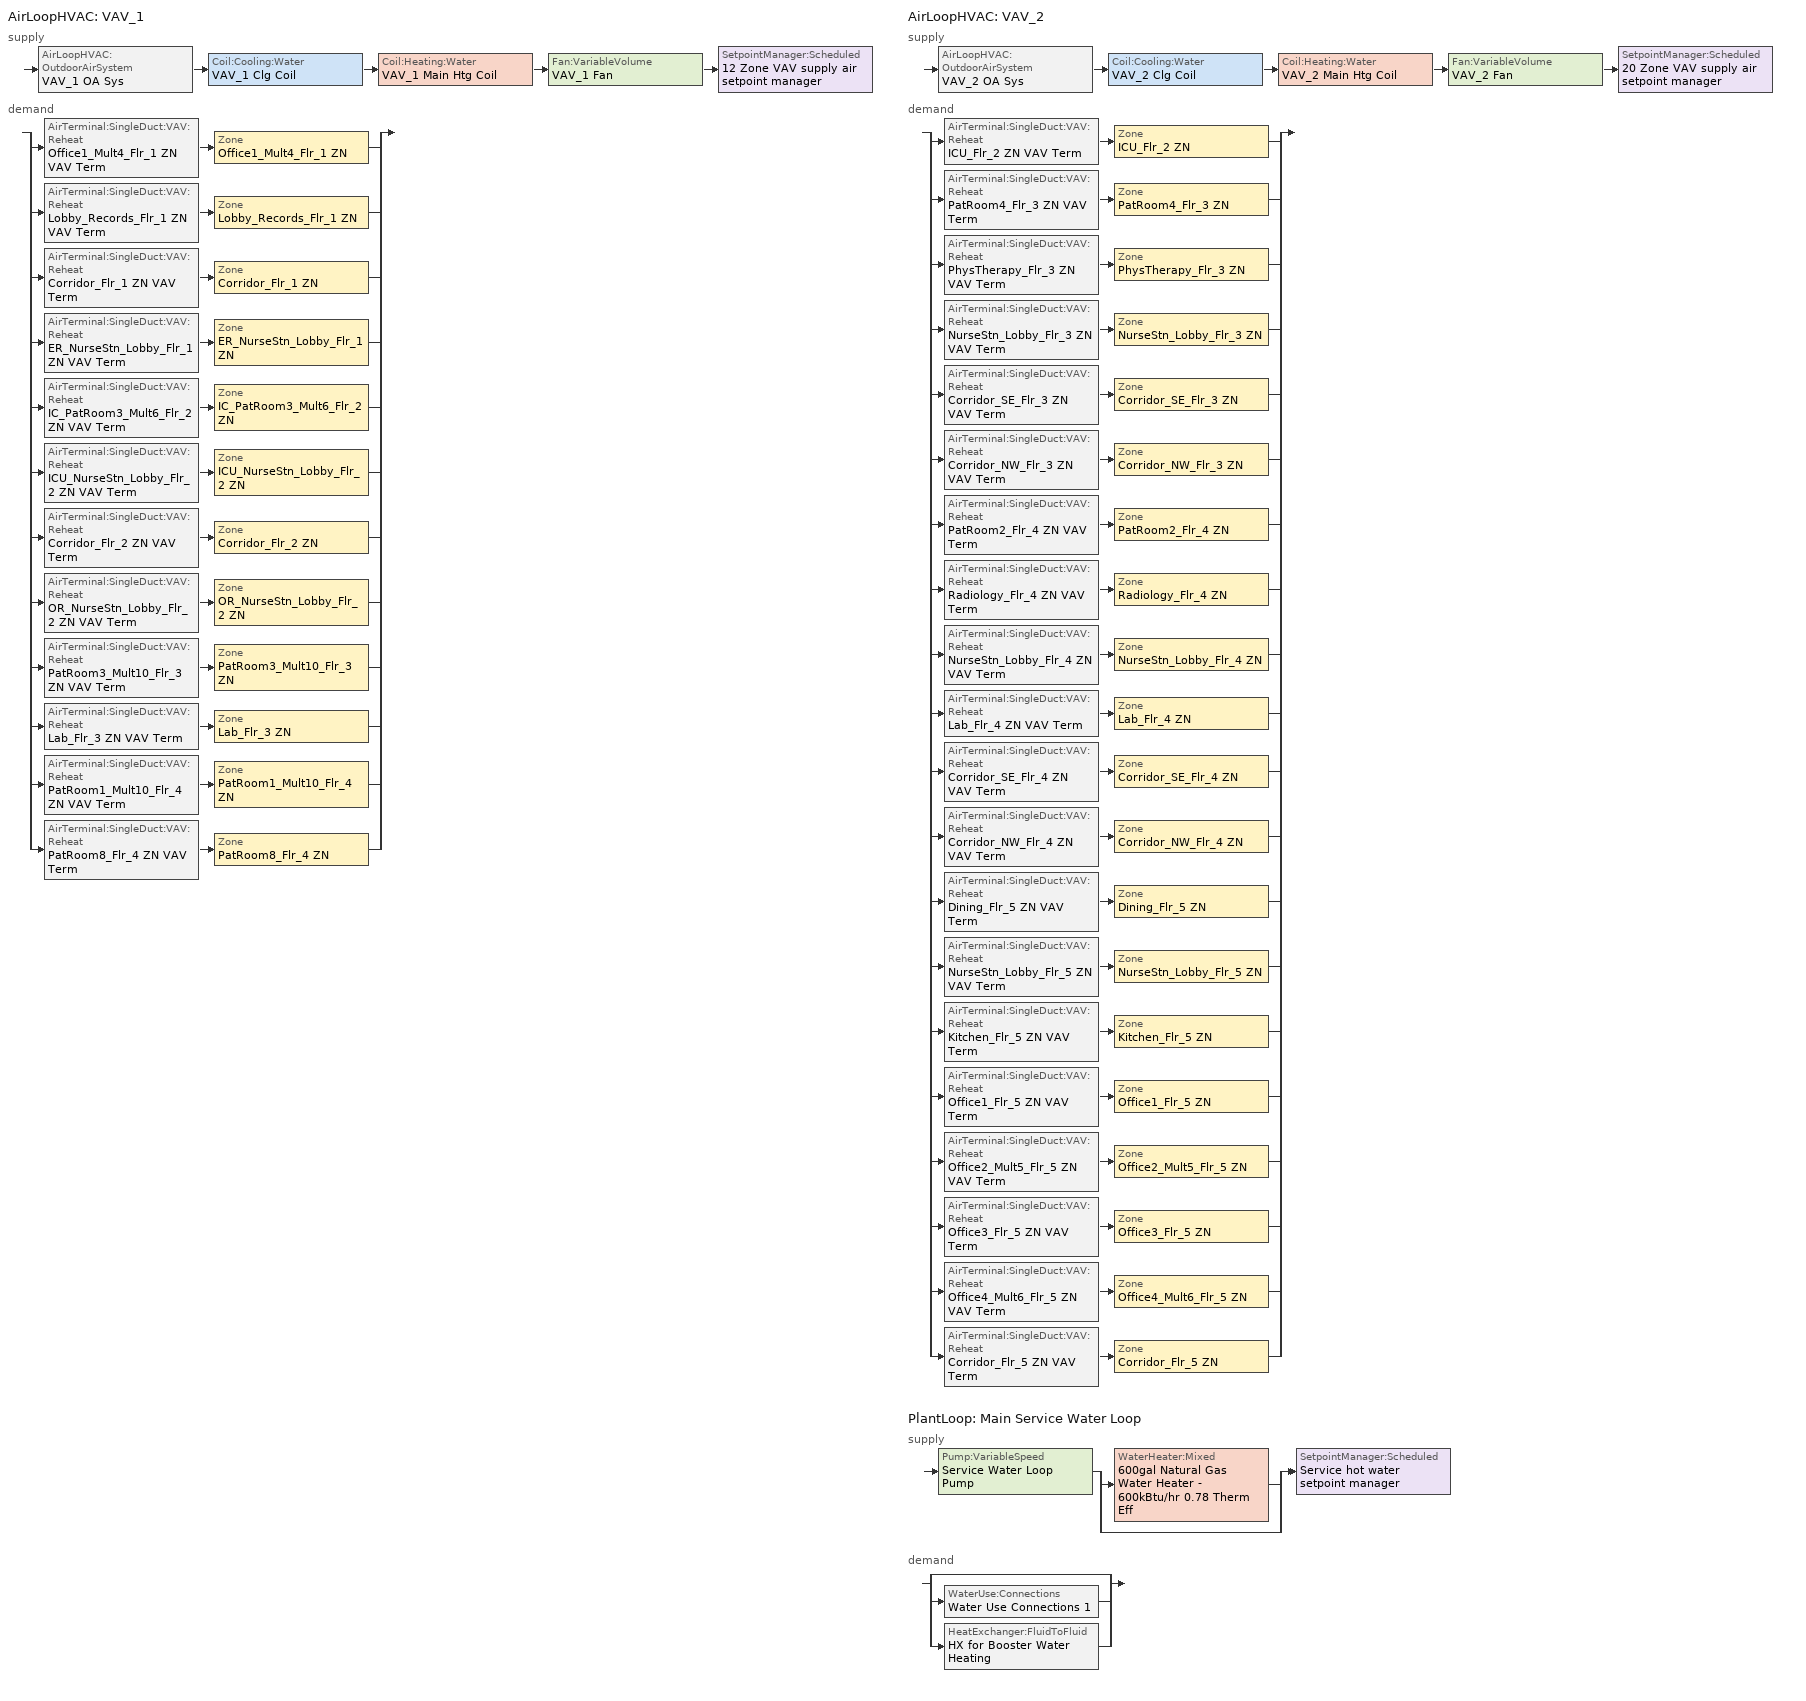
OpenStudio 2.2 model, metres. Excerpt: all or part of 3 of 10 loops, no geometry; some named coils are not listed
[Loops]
AirLoopHVAC 'VAV_1'
 supply: AirLoopHVAC:OutdoorAirSystem 'VAV_1 OA Sys' > Coil:Cooling:Water 'VAV_1 Clg Coil' > Coil:Heating:Water 'VAV_1 Main Htg Coil' > Fan:VariableVolume 'VAV_1 Fan' > SetpointManager:Scheduled '12 Zone VAV supply air setpoint manager'
 demand: split
  | AirTerminal:SingleDuct:VAV:Reheat 'Office1_Mult4_Flr_1 ZN VAV Term' > Zone 'Office1_Mult4_Flr_1 ZN'
  | AirTerminal:SingleDuct:VAV:Reheat 'Lobby_Records_Flr_1 ZN VAV Term' > Zone 'Lobby_Records_Flr_1 ZN'
  | AirTerminal:SingleDuct:VAV:Reheat 'Corridor_Flr_1 ZN VAV Term' > Zone 'Corridor_Flr_1 ZN'
  | AirTerminal:SingleDuct:VAV:Reheat 'ER_NurseStn_Lobby_Flr_1 ZN VAV Term' > Zone 'ER_NurseStn_Lobby_Flr_1 ZN'
  | AirTerminal:SingleDuct:VAV:Reheat 'IC_PatRoom3_Mult6_Flr_2 ZN VAV Term' > Zone 'IC_PatRoom3_Mult6_Flr_2 ZN'
  | AirTerminal:SingleDuct:VAV:Reheat 'ICU_NurseStn_Lobby_Flr_2 ZN VAV Term' > Zone 'ICU_NurseStn_Lobby_Flr_2 ZN'
  | AirTerminal:SingleDuct:VAV:Reheat 'Corridor_Flr_2 ZN VAV Term' > Zone 'Corridor_Flr_2 ZN'
  | AirTerminal:SingleDuct:VAV:Reheat 'OR_NurseStn_Lobby_Flr_2 ZN VAV Term' > Zone 'OR_NurseStn_Lobby_Flr_2 ZN'
  | AirTerminal:SingleDuct:VAV:Reheat 'PatRoom3_Mult10_Flr_3 ZN VAV Term' > Zone 'PatRoom3_Mult10_Flr_3 ZN'
  | AirTerminal:SingleDuct:VAV:Reheat 'Lab_Flr_3 ZN VAV Term' > Zone 'Lab_Flr_3 ZN'
  | AirTerminal:SingleDuct:VAV:Reheat 'PatRoom1_Mult10_Flr_4 ZN VAV Term' > Zone 'PatRoom1_Mult10_Flr_4 ZN'
  | AirTerminal:SingleDuct:VAV:Reheat 'PatRoom8_Flr_4 ZN VAV Term' > Zone 'PatRoom8_Flr_4 ZN'
AirLoopHVAC 'VAV_2'
 supply: AirLoopHVAC:OutdoorAirSystem 'VAV_2 OA Sys' > Coil:Cooling:Water 'VAV_2 Clg Coil' > Coil:Heating:Water 'VAV_2 Main Htg Coil' > Fan:VariableVolume 'VAV_2 Fan' > SetpointManager:Scheduled '20 Zone VAV supply air setpoint manager'
 demand: split
  | AirTerminal:SingleDuct:VAV:Reheat 'ICU_Flr_2 ZN VAV Term' > Zone 'ICU_Flr_2 ZN'
  | AirTerminal:SingleDuct:VAV:Reheat 'PatRoom4_Flr_3 ZN VAV Term' > Zone 'PatRoom4_Flr_3 ZN'
  | AirTerminal:SingleDuct:VAV:Reheat 'PhysTherapy_Flr_3 ZN VAV Term' > Zone 'PhysTherapy_Flr_3 ZN'
  | AirTerminal:SingleDuct:VAV:Reheat 'NurseStn_Lobby_Flr_3 ZN VAV Term' > Zone 'NurseStn_Lobby_Flr_3 ZN'
  | AirTerminal:SingleDuct:VAV:Reheat 'Corridor_SE_Flr_3 ZN VAV Term' > Zone 'Corridor_SE_Flr_3 ZN'
  | AirTerminal:SingleDuct:VAV:Reheat 'Corridor_NW_Flr_3 ZN VAV Term' > Zone 'Corridor_NW_Flr_3 ZN'
  | AirTerminal:SingleDuct:VAV:Reheat 'PatRoom2_Flr_4 ZN VAV Term' > Zone 'PatRoom2_Flr_4 ZN'
  | AirTerminal:SingleDuct:VAV:Reheat 'Radiology_Flr_4 ZN VAV Term' > Zone 'Radiology_Flr_4 ZN'
  | AirTerminal:SingleDuct:VAV:Reheat 'NurseStn_Lobby_Flr_4 ZN VAV Term' > Zone 'NurseStn_Lobby_Flr_4 ZN'
  | AirTerminal:SingleDuct:VAV:Reheat 'Lab_Flr_4 ZN VAV Term' > Zone 'Lab_Flr_4 ZN'
  | AirTerminal:SingleDuct:VAV:Reheat 'Corridor_SE_Flr_4 ZN VAV Term' > Zone 'Corridor_SE_Flr_4 ZN'
  | AirTerminal:SingleDuct:VAV:Reheat 'Corridor_NW_Flr_4 ZN VAV Term' > Zone 'Corridor_NW_Flr_4 ZN'
  | AirTerminal:SingleDuct:VAV:Reheat 'Dining_Flr_5 ZN VAV Term' > Zone 'Dining_Flr_5 ZN'
  | AirTerminal:SingleDuct:VAV:Reheat 'NurseStn_Lobby_Flr_5 ZN VAV Term' > Zone 'NurseStn_Lobby_Flr_5 ZN'
  | AirTerminal:SingleDuct:VAV:Reheat 'Kitchen_Flr_5 ZN VAV Term' > Zone 'Kitchen_Flr_5 ZN'
  | AirTerminal:SingleDuct:VAV:Reheat 'Office1_Flr_5 ZN VAV Term' > Zone 'Office1_Flr_5 ZN'
  | AirTerminal:SingleDuct:VAV:Reheat 'Office2_Mult5_Flr_5 ZN VAV Term' > Zone 'Office2_Mult5_Flr_5 ZN'
  | AirTerminal:SingleDuct:VAV:Reheat 'Office3_Flr_5 ZN VAV Term' > Zone 'Office3_Flr_5 ZN'
  | AirTerminal:SingleDuct:VAV:Reheat 'Office4_Mult6_Flr_5 ZN VAV Term' > Zone 'Office4_Mult6_Flr_5 ZN'
  | AirTerminal:SingleDuct:VAV:Reheat 'Corridor_Flr_5 ZN VAV Term' > Zone 'Corridor_Flr_5 ZN'
PlantLoop 'Main Service Water Loop'
 supply: Pump:VariableSpeed 'Service Water Loop Pump' > split
  | WaterHeater:Mixed '600gal Natural Gas Water Heater - 600kBtu/hr 0.78 Therm Eff'
  | bypass
  join > SetpointManager:Scheduled 'Service hot water setpoint manager'
 demand: split
  | bypass
  | WaterUse:Connections 'Water Use Connections 1'
  | HeatExchanger:FluidToFluid 'HX for Booster Water Heating'
[Sizing:Zone] Zone Cooling Design Supply Air Temperature Input Method=SupplyAirTemperature; Zone Cooling Design Supply Air Temperature {C}=12.8; Zone Cooling Design Supply Air Temperature Difference {deltaC}=11.11; Zone Heating Design Supply Air Temperature Input Method=SupplyAirTemperature; Zone Heating Design Supply Air Temperature {C}=40; Zone Heating Design Supply Air Temperature Difference {deltaC}=11.11; Zone Cooling Design Supply Air Humidity Ratio {kg-H2O/kg-air}=0.0085; Zone Heating Design Supply Air Humidity Ratio {kg-H2O/kg-air}=0.008; Cooling Design Air Flow Method=DesignDayWithLimit; Heating Design Air Flow Method=DesignDay; Account for Dedicated Outdoor Air System=No; Dedicated Outdoor Air System Control Strategy=NeutralSupplyAir; Dedicated Outdoor Air Low Setpoint Temperature for Design {C}=autosize; Dedicated Outdoor Air High Setpoint Temperature for Design {C}=autosize
Corridor_Flr_1 ZN; Corridor_Flr_2 ZN; Corridor_Flr_5 ZN; Corridor_NW_Flr_3 ZN; Corridor_NW_Flr_4 ZN; Corridor_SE_Flr_3 ZN; Corridor_SE_Flr_4 ZN; Dining_Flr_5 ZN; ER_NurseStn_Lobby_Flr_1 ZN; ICU_Flr_2 ZN; ICU_NurseStn_Lobby_Flr_2 ZN; IC_PatRoom3_Mult6_Flr_2 ZN; Kitchen_Flr_5 ZN; Lab_Flr_3 ZN; Lab_Flr_4 ZN; Lobby_Records_Flr_1 ZN; NurseStn_Lobby_Flr_3 ZN; NurseStn_Lobby_Flr_4 ZN; NurseStn_Lobby_Flr_5 ZN; Office1_Flr_5 ZN; Office1_Mult4_Flr_1 ZN; Office2_Mult5_Flr_5 ZN; Office3_Flr_5 ZN; Office4_Mult6_Flr_5 ZN; OR_NurseStn_Lobby_Flr_2 ZN; PatRoom1_Mult10_Flr_4 ZN; PatRoom2_Flr_4 ZN; PatRoom3_Mult10_Flr_3 ZN; PatRoom4_Flr_3 ZN; PatRoom8_Flr_4 ZN; PhysTherapy_Flr_3 ZN; Radiology_Flr_4 ZN
[Zone equipment]
Corridor_Flr_1 ZN: Corridor_Flr_1 ZN VAV Term
Corridor_Flr_2 ZN: Corridor_Flr_2 ZN VAV Term
Corridor_Flr_5 ZN: Corridor_Flr_5 ZN VAV Term
Corridor_NW_Flr_3 ZN: Corridor_NW_Flr_3 ZN VAV Term
Corridor_NW_Flr_4 ZN: Corridor_NW_Flr_4 ZN VAV Term
Corridor_SE_Flr_3 ZN: Corridor_SE_Flr_3 ZN VAV Term
Corridor_SE_Flr_4 ZN: Corridor_SE_Flr_4 ZN VAV Term
Dining_Flr_5 ZN: Dining_Flr_5 ZN VAV Term, Dining_Flr_5 ZN Exhaust Fan
ER_NurseStn_Lobby_Flr_1 ZN: ER_NurseStn_Lobby_Flr_1 ZN VAV Term
ICU_Flr_2 ZN: ICU_Flr_2 ZN VAV Term
ICU_NurseStn_Lobby_Flr_2 ZN: ICU_NurseStn_Lobby_Flr_2 ZN VAV Term
IC_PatRoom3_Mult6_Flr_2 ZN: IC_PatRoom3_Mult6_Flr_2 ZN VAV Term
Kitchen_Flr_5 ZN: Kitchen_Flr_5 ZN VAV Term, Kitchen_Flr_5 ZN Exhaust Fan
Lab_Flr_3 ZN: Lab_Flr_3 ZN VAV Term
Lab_Flr_4 ZN: Lab_Flr_4 ZN VAV Term
Lobby_Records_Flr_1 ZN: Lobby_Records_Flr_1 ZN VAV Term
NurseStn_Lobby_Flr_3 ZN: NurseStn_Lobby_Flr_3 ZN VAV Term
NurseStn_Lobby_Flr_4 ZN: NurseStn_Lobby_Flr_4 ZN VAV Term
NurseStn_Lobby_Flr_5 ZN: NurseStn_Lobby_Flr_5 ZN VAV Term
Office1_Flr_5 ZN: Office1_Flr_5 ZN VAV Term
Office1_Mult4_Flr_1 ZN: Office1_Mult4_Flr_1 ZN VAV Term
Office2_Mult5_Flr_5 ZN: Office2_Mult5_Flr_5 ZN VAV Term
Office3_Flr_5 ZN: Office3_Flr_5 ZN VAV Term
Office4_Mult6_Flr_5 ZN: Office4_Mult6_Flr_5 ZN VAV Term
OR_NurseStn_Lobby_Flr_2 ZN: OR_NurseStn_Lobby_Flr_2 ZN VAV Term
PatRoom1_Mult10_Flr_4 ZN: PatRoom1_Mult10_Flr_4 ZN VAV Term
PatRoom2_Flr_4 ZN: PatRoom2_Flr_4 ZN VAV Term
PatRoom3_Mult10_Flr_3 ZN: PatRoom3_Mult10_Flr_3 ZN VAV Term
PatRoom4_Flr_3 ZN: PatRoom4_Flr_3 ZN VAV Term
PatRoom8_Flr_4 ZN: PatRoom8_Flr_4 ZN VAV Term
PhysTherapy_Flr_3 ZN: PhysTherapy_Flr_3 ZN VAV Term
Radiology_Flr_4 ZN: Radiology_Flr_4 ZN VAV Term
[PlantLoop]
Main Service Water Loop: Glycol Concentration=0; Maximum Loop Temperature {C}=60; Minimum Loop Temperature {C}=10; Plant Loop Volume {m3}=Autocalculate; Load Distribution Scheme=Optimal
[Sizing:Plant]
Main Service Water Loop: Loop Type=Heating; Design Loop Exit Temperature {C}=60; Loop Design Temperature Difference {deltaC}=5; Sizing Option=NonCoincident; Zone Timesteps in Averaging Window=1; Coincident Sizing Factor Mode=None
[SetpointManager:Scheduled] Control Variable=Temperature
Name | Schedule
12 Zone VAV supply air setpoint manager | Supply Air Temp - 55.04F 2
20 Zone VAV supply air setpoint manager | Supply Air Temp - 55.04F 3
Service hot water setpoint manager | Service Water Loop Temp - 140F
[Pump:VariableSpeed]
Service Water Loop Pump: Rated Pump Head {Pa}=29891; Motor Efficiency=0.825; Pump Control Type=Intermittent
[AirLoopHVAC] Availability Schedule=Hospital HVACOperationSchd; Design Supply Air Flow Rate {m3/s}=AutoSize
Name | Availability Manager
VAV_1 | Availability Manager Night Cycle 3
VAV_2 | Availability Manager Night Cycle 4
[Sizing:System] Type of Load to Size On=Sensible; Design Outdoor Air Flow Rate {m3/s}=Autosize; Minimum System Air Flow Ratio=0.3; Preheat Design Temperature {C}=7; Preheat Design Humidity Ratio {kg-H2O/kg-Air}=0.008; Precool Design Temperature {C}=12.8; Precool Design Humidity Ratio {kg-H2O/kg-Air}=0.008; Central Cooling Design Supply Air Temperature {C}=12.8; Central Heating Design Supply Air Temperature {C}=12.8; Sizing Option=Coincident; 100% Outdoor Air in Cooling=No; 100% Outdoor Air in Heating=No; Central Cooling Design Supply Air Humidity Ratio {kg-H2O/kg-Air}=0.0085; Central Heating Design Supply Air Humidity Ratio {kg-H2O/kg-Air}=0.008; Cooling Design Air Flow Method=DesignDay; Cooling Design Air Flow Rate {m3/s}=0; Heating Design Air Flow Method=DesignDay; Heating Design Air Flow Rate {m3/s}=0; System Outdoor Air Method=ZoneSum; Zone Maximum Outdoor Air Fraction=1; Cooling Supply Air Flow Rate Per Floor Area {m3/s-m2}=0.00996765; Cooling Fraction of Autosized Cooling Supply Air Flow Rate=1; Cooling Supply Air Flow Rate Per Unit Cooling Capacity {m3/s-W}=3.94755e-05; Heating Supply Air Flow Rate Per Floor Area {m3/s-m2}=0.00996765; Heating Fraction of Autosized Heating Supply Air Flow Rate=1; Heating Fraction of Autosized Cooling Supply Air Flow Rate=1; Heating Supply Air Flow Rate Per Unit Heating Capacity {m3/s-W}=3.15882e-05; Cooling Design Capacity Method=CoolingDesignCapacity; Cooling Design Capacity {W}=autosize; Cooling Design Capacity Per Floor Area {W/m2}=234.7; Fraction of Autosized Cooling Design Capacity=1; Heating Design Capacity Method=HeatingDesignCapacity; Heating Design Capacity {W}=autosize; Heating Design Capacity Per Floor Area {W/m2}=157; Fraction of Autosized Heating Design Capacity=1; Central Cooling Capacity Control Method=OnOff
VAV_1; VAV_2
[Fan:VariableVolume] Availability Schedule=Always On Discrete; Pressure Rise {Pa}=1389.92; Maximum Flow Rate {m3/s}=Autosize; Fan Power Minimum Flow Rate Input Method=Fraction; Fan Power Minimum Flow Fraction=0.25; Fan Power Minimum Air Flow Rate {m3/s}=0; Motor In Airstream Fraction=1; Fan Power Coefficient 1=0.189848; Fan Power Coefficient 2=0.31447; Fan Power Coefficient 3=0.495682; Fan Power Coefficient 4=0; Fan Power Coefficient 5=0
Name | Fan Efficiency | Motor Efficiency
VAV_1 Fan | 0.61425 | 0.945
VAV_2 Fan | 0.6175 | 0.95
[Controller:OutdoorAir] Minimum Outdoor Air Flow Rate {m3/s}=autosize; Maximum Outdoor Air Flow Rate {m3/s}=Autosize; Economizer Control Type=NoEconomizer; Economizer Control Action Type=ModulateFlow; Economizer Maximum Limit Dry-Bulb Temperature {C}=28; Economizer Maximum Limit Enthalpy {J/kg}=64000; Economizer Minimum Limit Dry-Bulb Temperature {C}=-100; Lockout Type=LockoutWithCompressor; Minimum Limit Type=FixedMinimum; Minimum Outdoor Air Schedule=Always On Discrete; High Humidity Control=No; Heat Recovery Bypass Control Type=BypassWhenWithinEconomizerLimits
Name | Controller Mechanical Ventilation
VAV_1 OA Controller | VAV_1 Vent Controller
VAV_2 OA Controller | VAV_2 Vent Controller
[Controller:MechanicalVentilation] Availability Schedule=Always On Discrete; System Outdoor Air Method=ZoneSum
VAV_1 Vent Controller; VAV_2 Vent Controller
[AirLoopHVAC:OutdoorAirSystem]
Name | Controller
VAV_1 OA Sys | VAV_1 OA Controller
VAV_2 OA Sys | VAV_2 OA Controller
[AvailabilityManager:NightCycle] Control Type=CycleOnAny; Thermostat Tolerance {deltaC}=1; Cycling Run Time {s}=3600
Availability Manager Night Cycle 3; Availability Manager Night Cycle 4
[AirTerminal:SingleDuct:VAV:Reheat] Availability Schedule=Always On Discrete; Maximum Air Flow Rate {m3/s}=AutoSize; Zone Minimum Air Flow Input Method=Constant; Fixed Minimum Air Flow Rate {m3/s}=0; Maximum Hot Water or Steam Flow Rate {m3/s}=AutoSize; Minimum Hot Water or Steam Flow Rate {m3/s}=0; Convergence Tolerance=0.001; Damper Heating Action=Normal; Maximum Flow per Zone Floor Area During Reheat {m3/s-m2}=AutoSize; Maximum Flow Fraction During Reheat=0.5; Maximum Reheat Air Temperature {C}=40; Control For Outdoor Air=No
Name | Constant Minimum Air Flow Fraction | Reheat Coil
Office1_Mult4_Flr_1 ZN VAV Term | 0.3 | Office1_Mult4_Flr_1 ZN Rht Coil
Lobby_Records_Flr_1 ZN VAV Term | 0.3 | Lobby_Records_Flr_1 ZN Rht Coil
Corridor_Flr_1 ZN VAV Term | 0.3 | Corridor_Flr_1 ZN Rht Coil
ER_NurseStn_Lobby_Flr_1 ZN VAV Term | 1 | ER_NurseStn_Lobby_Flr_1 ZN Rht Coil
IC_PatRoom3_Mult6_Flr_2 ZN VAV Term | 1 | IC_PatRoom3_Mult6_Flr_2 ZN Rht Coil
ICU_NurseStn_Lobby_Flr_2 ZN VAV Term | 1 | ICU_NurseStn_Lobby_Flr_2 ZN Rht Coil
Corridor_Flr_2 ZN VAV Term | 0.3 | Corridor_Flr_2 ZN Rht Coil
OR_NurseStn_Lobby_Flr_2 ZN VAV Term | 1 | OR_NurseStn_Lobby_Flr_2 ZN Rht Coil
PatRoom3_Mult10_Flr_3 ZN VAV Term | 1 | PatRoom3_Mult10_Flr_3 ZN Rht Coil
Lab_Flr_3 ZN VAV Term | 1 | Lab_Flr_3 ZN Rht Coil
PatRoom1_Mult10_Flr_4 ZN VAV Term | 1 | PatRoom1_Mult10_Flr_4 ZN Rht Coil
PatRoom8_Flr_4 ZN VAV Term | 1 | PatRoom8_Flr_4 ZN Rht Coil
ICU_Flr_2 ZN VAV Term | 1 | ICU_Flr_2 ZN Rht Coil
PatRoom4_Flr_3 ZN VAV Term | 1 | PatRoom4_Flr_3 ZN Rht Coil
PhysTherapy_Flr_3 ZN VAV Term | 0.3 | PhysTherapy_Flr_3 ZN Rht Coil
NurseStn_Lobby_Flr_3 ZN VAV Term | 0.3 | NurseStn_Lobby_Flr_3 ZN Rht Coil
Corridor_SE_Flr_3 ZN VAV Term | 0.3 | Corridor_SE_Flr_3 ZN Rht Coil
Corridor_NW_Flr_3 ZN VAV Term | 0.3 | Corridor_NW_Flr_3 ZN Rht Coil
PatRoom2_Flr_4 ZN VAV Term | 1 | PatRoom2_Flr_4 ZN Rht Coil
Radiology_Flr_4 ZN VAV Term | 0.3 | Radiology_Flr_4 ZN Rht Coil
NurseStn_Lobby_Flr_4 ZN VAV Term | 0.3 | NurseStn_Lobby_Flr_4 ZN Rht Coil
Lab_Flr_4 ZN VAV Term | 1 | Lab_Flr_4 ZN Rht Coil
Corridor_SE_Flr_4 ZN VAV Term | 0.3 | Corridor_SE_Flr_4 ZN Rht Coil
Corridor_NW_Flr_4 ZN VAV Term | 0.3 | Corridor_NW_Flr_4 ZN Rht Coil
Dining_Flr_5 ZN VAV Term | 0.3 | Dining_Flr_5 ZN Rht Coil
NurseStn_Lobby_Flr_5 ZN VAV Term | 0.3 | NurseStn_Lobby_Flr_5 ZN Rht Coil
Kitchen_Flr_5 ZN VAV Term | 1 | Kitchen_Flr_5 ZN Rht Coil
Office1_Flr_5 ZN VAV Term | 0.3 | Office1_Flr_5 ZN Rht Coil
Office2_Mult5_Flr_5 ZN VAV Term | 0.3 | Office2_Mult5_Flr_5 ZN Rht Coil
Office3_Flr_5 ZN VAV Term | 0.3 | Office3_Flr_5 ZN Rht Coil
Office4_Mult6_Flr_5 ZN VAV Term | 0.3 | Office4_Mult6_Flr_5 ZN Rht Coil
Corridor_Flr_5 ZN VAV Term | 0.3 | Corridor_Flr_5 ZN Rht Coil
[Fan:ZoneExhaust] Availability Schedule=Hospital HVACOperationSchd; Fan Efficiency=0.338; Pressure Rise {Pa}=125; System Availability Manager Coupling Mode=Decoupled
Name | Maximum Flow Rate {m3/s}
Kitchen_Flr_5 ZN Exhaust Fan | 1.75093
Dining_Flr_5 ZN Exhaust Fan | 0.749924
[Refrigeration:Case] Availability Schedule=Always On Discrete; Zone=Kitchen_Flr_5 ZN; Rated Ambient Temperature {C}=23.8889; Rated Ambient Relative Humidity {percent}=55; Latent Case Credit Curve Type=CaseTemperatureMethod; Case Lighting Schedule=Hospital BLDG_LIGHT_SCH; Fraction of Lighting Energy to Case=1; Anti-Sweat Heater Control Type=None; Humidity at Zero Anti-Sweat Heater Energy {percent}=0; Case Height {m}=0; Defrost Energy Correction Curve Type=None
Name | Rated Total Cooling Capacity per Unit Length {W/m} | Rated Latent Heat Ratio | Rated Runtime Fraction | Case Length {m} | Case Operating Temperature {C} | Latent Case Credit Curve | Standard Case Fan Power per Unit Length {W/m} | Operating Case Fan Power per Unit Length {W/m} | Standard Case Lighting Power per Unit Length {W/m} | Fraction of Anti-Sweat Heater Energy to Case | Case Defrost Power per Unit Length {W/m} | Case Defrost Type | Case Defrost Schedule | Case Defrost Drip-Down Schedule | Under Case HVAC Return Air Fraction | Refrigerated Case Restocking Schedule | Case Credit Fraction Schedule
Kitchen_Flr_5 ZN Walkin Freezer | 734 | 0.1 | 0.4 | 10.98 | -23 | Single Shelf Horizontal Latent Energy Multiplier_Pre2004 | 69 | 69 | 33 | 0 | 364 | Electric | Refrigeration Defrost Schedule | Refrigeration Defrost DripDown Schedule | 0 | Hospital Kitchen_Flr_5_Case:1_WALKINFREEZER_WalkInStockingSched | Refrigeration Case Credit Schedule
Kitchen_Flr_5 ZN Display Case | 886.5 | 0.08 | 0.85 | 8.93 | 2 | Multi Shelf Vertical Latent Energy Multiplier | 67 | 67 | 40 | 0.2 | 0 | OffCycle | Refrigeration Defrost Schedule 1 |  | 0.05 | Hospital Kitchen_Flr_5_Case:2_SELFCONTAINEDDISPLAYCASE_CaseStockingSched
[Refrigeration:Condenser:AirCooled] Rated Subcooling Temperature Difference {deltaC}=0; Condenser Fan Speed Control Type=VariableSpeed; Rated Fan Power {W}=1000; Minimum Fan Air Flow Ratio=0.25
Name | Rated Effective Total Heat Rejection Rate Curve
Refrigeration Condenser Air Cooled 1 | Refrigeration Condenser Air Cooled HR Curve
Refrigeration Condenser Air Cooled 2 | Refrigeration Condenser Air Cooled HR Curve 1
[Refrigeration:System] Minimum Condensing Temperature {C}=21; Refrigeration System Working Fluid Type=R404a; Suction Temperature Control Type=ConstantSuctionTemperature; Suction Piping Zone=Kitchen_Flr_5 ZN
Name | Refrigeration Condenser
Refrigeration System 1 | Refrigeration Condenser Air Cooled 1
Refrigeration System 2 | Refrigeration Condenser Air Cooled 2
[WaterHeater:Mixed]
600gal Natural Gas Water Heater - 600kBtu/hr 0.78 Therm Eff: Tank Volume {m3}=2.27125; Setpoint Temperature Schedule=Service Water Loop Temp - 140F; Deadband Temperature Difference {deltaC}=2; Maximum Temperature Limit {C}=82.2222; Heater Control Type=Cycle; Heater Maximum Capacity {W}=175843; Heater Fuel Type=NaturalGas; Heater Thermal Efficiency=0.78; Off Cycle Parasitic Fuel Consumption Rate {W}=2937.74; Off Cycle Parasitic Fuel Type=NaturalGas; Off Cycle Parasitic Heat Fraction to Tank=0.8; On Cycle Parasitic Fuel Consumption Rate {W}=2937.74; On Cycle Parasitic Fuel Type=NaturalGas; On Cycle Parasitic Heat Fraction to Tank=0; Ambient Temperature Indicator=Schedule; Ambient Temperature Schedule=Water Heater Ambient Temp Schedule - 70F; Off Cycle Loss Coefficient to Ambient Temperature {W/K}=5.99799; On Cycle Loss Coefficient to Ambient Temperature {W/K}=5.99799; Use Side Effectiveness=1; Source Side Effectiveness=1; Use Side Design Flow Rate {m3/s}=autosize; Source Side Design Flow Rate {m3/s}=autosize; Indirect Water Heating Recovery Time {hr}=1.5
[WaterUse:Connections]
Water Use Connections 1: Water Use Equipment Name 1=Main Service Water Use 7.63gal/min
[WaterUse:Equipment:Definition]
Main Service Water Use Def 7.63gal/min: Peak Flow Rate {m3/s}=0.000481378; Target Temperature Schedule=Mixed Water At Faucet Temp - 140F; Sensible Fraction Schedule=Fraction Sensible - 0.2; Latent Fraction Schedule=Fraction Latent - 0.05
[WaterUse:Equipment]
Main Service Water Use 7.63gal/min: Water Use Equipment Definition=Main Service Water Use Def 7.63gal/min; Flow Rate Fraction Schedule=Hospital BLDG_SWH_SCH
[HeatExchanger:FluidToFluid]
HX for Booster Water Heating: Loop Demand Side Design Flow Rate {m3/s}=autosize; Loop Supply Side Design Flow Rate {m3/s}=autosize; Heat Exchange Model Type=Ideal; Heat Exchanger U-Factor Times Area Value {W/K}=autosize; Control Type=UncontrolledOn; Minimum Temperature Difference to Activate Heat Exchanger {deltaC}=0.01; Heat Transfer Metering End Use Type=LoopToLoop; Component Override Cooling Control Temperature Mode=Loop; Sizing Factor=1; Operation Minimum Temperature Limit {C}=0; Operation Maximum Temperature Limit {C}=100
[Schedule:Ruleset]
Name | Default Day Schedule | Summer Design Day Schedule | Winter Design Day Schedule
Hospital HVACOperationSchd | Hospital HVACOperationSchd Default | Hospital HVACOperationSchd Summer Design Day | Hospital HVACOperationSchd Winter Design Day
Supply Air Temp - 55.04F 2 | Supply Air Temp - 55.04F Default 2
Supply Air Temp - 55.04F 3 | Supply Air Temp - 55.04F Default 3
Refrigeration Defrost Schedule | Refrigeration Defrost Schedule Default
Refrigeration Defrost DripDown Schedule | Refrigeration Defrost DripDown Schedule Default
Refrigeration Case Credit Schedule | Refrigeration Case Credit Schedule Default
Hospital BLDG_LIGHT_SCH | Hospital BLDG_LIGHT_SCH Default | Hospital BLDG_LIGHT_SCH Summer Design Day | Hospital BLDG_LIGHT_SCH Winter Design Day
Hospital Kitchen_Flr_5_Case:1_WALKINFREEZER_WalkInStockingSched | Hospital Kitchen_Flr_5_Case:1_WALKINFREEZER_WalkInStockingSched Default | Hospital Kitchen_Flr_5_Case:1_WALKINFREEZER_WalkInStockingSched Summer Design Day | Hospital Kitchen_Flr_5_Case:1_WALKINFREEZER_WalkInStockingSched Winter Design Day
Refrigeration Defrost Schedule 1 | Refrigeration Defrost Schedule Default 1
Hospital Kitchen_Flr_5_Case:2_SELFCONTAINEDDISPLAYCASE_CaseStockingSched | Hospital Kitchen_Flr_5_Case:2_SELFCONTAINEDDISPLAYCASE_CaseStockingSched Default | Hospital Kitchen_Flr_5_Case:2_SELFCONTAINEDDISPLAYCASE_CaseStockingSched Summer Design Day | Hospital Kitchen_Flr_5_Case:2_SELFCONTAINEDDISPLAYCASE_CaseStockingSched Winter Design Day
Service Water Loop Temp - 140F | Service Water Loop Temp - 140F Default
Water Heater Ambient Temp Schedule - 70F | Water Heater Ambient Temp Schedule - 70F Default
Fraction Sensible - 0.2 | Schedule Day 49
Fraction Latent - 0.05 | Schedule Day 50
Mixed Water At Faucet Temp - 140F | Schedule Day 51
Hospital BLDG_SWH_SCH | Hospital BLDG_SWH_SCH Default | Hospital BLDG_SWH_SCH Summer Design Day | Hospital BLDG_SWH_SCH Winter Design Day
[Schedule:Day]
Hospital HVACOperationSchd Default; Hospital HVACOperationSchd Winter Design Day; Hospital HVACOperationSchd Summer Design Day; Hospital BLDG_LIGHT_SCH Summer Design Day: 24, 0, 1
Supply Air Temp - 55.04F Default 2; Supply Air Temp - 55.04F Default 3: 24, 0, 12.8
Refrigeration Defrost Schedule Default: 11, 0, 0, 11, 20, 1, 23, 0, 0, 23, 20, 1, 24, 0, 0
Refrigeration Defrost DripDown Schedule Default: 11, 0, 0, 11, 30, 1, 23, 0, 0, 23, 30, 1, 24, 0, 0
Refrigeration Case Credit Schedule Default: 7, 0, 0.2, 21, 0, 0.4, 24, 0, 0.2
Hospital BLDG_LIGHT_SCH Default: 8, 0, 0.05, 16, 0, 0.1, 24, 0, 0.05
Hospital BLDG_LIGHT_SCH Sat Day: 7, 0, 0.1, 8, 0, 0.2, 18, 0, 0.4, 24, 0, 0.1
Hospital BLDG_LIGHT_SCH Wkdy Day: 7, 0, 0.1, 8, 0, 0.5, 16, 0, 0.9, 23, 0, 0.3, 24, 0, 0.1
Hospital BLDG_LIGHT_SCH Winter Design Day; Hospital Kitchen_Flr_5_Case:2_SELFCONTAINEDDISPLAYCASE_CaseStockingSched Default; Hospital Kitchen_Flr_5_Case:2_SELFCONTAINEDDISPLAYCASE_CaseStockingSched Winter Design Day; Hospital Kitchen_Flr_5_Case:2_SELFCONTAINEDDISPLAYCASE_CaseStockingSched Summer Design Day: 24, 0, 0
Hospital Kitchen_Flr_5_Case:1_WALKINFREEZER_WalkInStockingSched Default: 4, 0, 0, 5, 0, 725, 6, 0, 417, 7, 0, 290, 24, 0, 0
Hospital Kitchen_Flr_5_Case:1_WALKINFREEZER_WalkInStockingSched Winter Design Day; Hospital Kitchen_Flr_5_Case:1_WALKINFREEZER_WalkInStockingSched Summer Design Day; Hospital Kitchen_Flr_5_Case:1_WALKINFREEZER_WalkInStockingSched WntrDsn|SmrDsn|Wknd|Mon|Wed|Thu Day: 4, 0, 0, 5, 0, 125, 6, 0, 117, 7, 0, 90, 19, 0, 0, 20, 0, 125, 21, 0, 117, 22, 0, 90, 24, 0, 0
Refrigeration Defrost Schedule Default 1: 23, 20, 0, 24, 0, 0
Service Water Loop Temp - 140F Default; Schedule Day 51: 24, 0, 60
Water Heater Ambient Temp Schedule - 70F Default: 24, 0, 21.1111
Schedule Day 49: 24, 0, 0.2
Schedule Day 50: 24, 0, 0.05
Hospital BLDG_SWH_SCH Default: 8, 0, 0, 16, 0, 0.01, 24, 0, 0
Hospital BLDG_SWH_SCH Summer Design Day; Hospital BLDG_SWH_SCH SmrDsn|Wkdy Day: 7, 0, 0, 8, 0, 0.17, 9, 0, 0.58, 10, 0, 0.66, 11, 0, 0.78, 12, 0, 0.82, 13, 0, 0.71, 14, 0, 0.82, 15, 0, 0.78, 16, 0, 0.74, 17, 0, 0.63, 18, 0, 0.41, 21, 0, 0.18, 22, 0, 0.1, 24, 0, 0
Hospital BLDG_SWH_SCH Winter Design Day; Hospital BLDG_SWH_SCH WntrDsn|Sat Day: 7, 0, 0, 8, 0, 0.01, 9, 0, 0.2, 10, 0, 0.28, 12, 0, 0.3, 14, 0, 0.24, 17, 0, 0.23, 19, 0, 0.1, 24, 0, 0
[Schedule:Rule] Date Specification Type=DateRange; Start Month=1; Start Day=1; End Month=12; End Day=31
Name | Schedule Ruleset | Rule Order | Day Schedule | Apply Saturday | Apply Monday | Apply Tuesday | Apply Wednesday | Apply Thursday | Apply Friday | Apply Sunday
Schedule Rule 21 | Hospital BLDG_LIGHT_SCH | 1 | Hospital BLDG_LIGHT_SCH Sat Day | Yes
Schedule Rule 22 | Hospital BLDG_LIGHT_SCH | 0 | Hospital BLDG_LIGHT_SCH Wkdy Day |  | Yes | Yes | Yes | Yes | Yes
Schedule Rule 23 | Hospital Kitchen_Flr_5_Case:1_WALKINFREEZER_WalkInStockingSched | 0 | Hospital Kitchen_Flr_5_Case:1_WALKINFREEZER_WalkInStockingSched WntrDsn|SmrDsn|Wknd|Mon|Wed|Thu Day | Yes | Yes |  | Yes | Yes |  | Yes
Schedule Rule 24 | Hospital BLDG_SWH_SCH | 1 | Hospital BLDG_SWH_SCH SmrDsn|Wkdy Day |  | Yes | Yes | Yes | Yes | Yes
Schedule Rule 25 | Hospital BLDG_SWH_SCH | 0 | Hospital BLDG_SWH_SCH WntrDsn|Sat Day | Yes
[Schedule:Constant]
Always On Discrete: Value=1
[Curve:Cubic] Minimum Value of x=-35; Maximum Value of x=20
Name | Coefficient1 Constant | Coefficient2 x | Coefficient3 x**2 | Coefficient4 x**3
Single Shelf Horizontal Latent Energy Multiplier_Pre2004 | 0.020376 | 0.00024378 | 1.14e-05 | 1.811e-07
Multi Shelf Vertical Latent Energy Multiplier | 0.0265263 | 0.00107803 | -6.02558e-05 | 1.23732e-06
[Curve:Linear] Coefficient1 Constant=0; Coefficient2 x=22000; Minimum Value of x=5; Maximum Value of x=22.2
Refrigeration Condenser Air Cooled HR Curve; Refrigeration Condenser Air Cooled HR Curve 1
